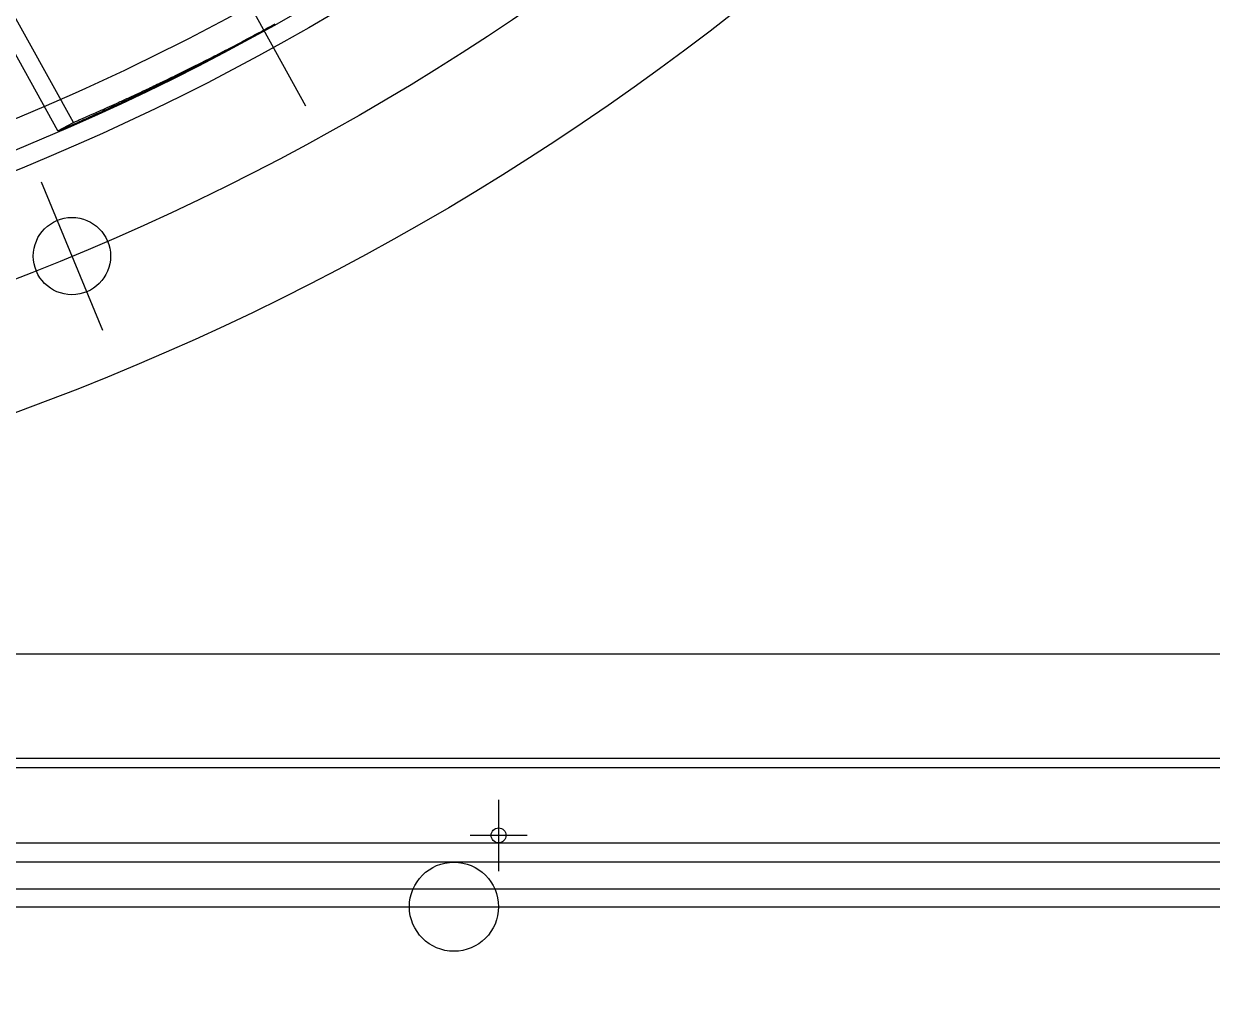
# Model space of a CAD drawing. Header units: millimetres. Extents: x 89450 to 753248, y -530175 to 1209785.
# Drawn here: x 272390.3 to 272590.2, y -170055 to -169890.4 of the extents above; entities that cross this region are included whole.
import ezdxf

# ---------------------------------------------------------------- set-up
doc = ezdxf.new("R2010")
doc.units = ezdxf.units.MM
doc.header["$LTSCALE"] = 150
doc.linetypes.add('CENTER', pattern=[50.8, 31.75, -6.35, 6.35, -6.35])
doc.linetypes.add('DIVIDEX2', pattern=[63.5, 25.4, -12.7, 0, -12.7, 0, -12.7])
doc.layers.add('------00 Load Bank', color=3, linetype='Continuous')

# ---------------------------------------------------------------- blocks, each defined once
blk = doc.blocks.new('A$Cd768ecee')
at = {"color": 0}
for p, q in [((103.2, 103.2), (1076.8, 103.2)), ((100, 100), (1080, 100))]:
    blk.add_line(p, q, dxfattribs=at)
blk = doc.blocks.new('A$Ca2785acc')
at = {"color": 0}
for p, q in [((985, 1002), (0, 1002)), ((260, 987), (260, 999)), ((985, 980), (0, 980)), ((983.4, 981.6), (1.6, 981.6))]:
    blk.add_line(p, q, dxfattribs=at)
at = {"color": 0, "linetype": 'CENTER'}
blk.add_line((255.2, 993), (264.8, 993), dxfattribs=at)
at = {"color": 0}
blk.add_circle((260, 993), 1.25, dxfattribs=at)
blk = doc.blocks.new('A$C02650c35')
at = {"color": 0, "linetype": 'CENTER'}
for p, q in [((1020, 45), (1020, 1040)), ((898.06, 698.06), (923, 708.39))]:
    blk.add_line(p, q, dxfattribs=at)
at = {"color": 0, "linetype": 'DIVIDEX2', "ltscale": 0.5}
blk.add_line((885.33, 742.6), (659.2, 617.89), dxfattribs=at)
at = {"color": 0, "linetype": 'Continuous', "lineweight": 25}
for p, q in [((872.72, 735.12), (871.44, 737.43)), ((888.03, 703.5), (685.38, 591.17)), ((889.48, 700.88), (888.03, 703.5)), ((889.48, 700.88), (686.84, 588.55))]:
    blk.add_line(p, q, dxfattribs=at)
at = {"color": 0}
for centre, radius in [((522.5, 542.5), 441), ((522.5, 542.5), 403), ((522.5, 542.5), 399.8), ((1020, 767.5), 7.5), ((910.53, 703.23), 6.5), ((910.53, 703.23), 6.5)]:
    blk.add_circle(centre, radius, dxfattribs=at)
at = {"color": 0, "linetype": 'CENTER'}
blk.add_circle((522.5, 542.5), 420, dxfattribs=at)
blk.add_circle((522.5, 542.5), 420, dxfattribs=at)
at = {"color": 0}
blk.add_arc((522.5, 542.5), 395, 19.1258, 41.5122, dxfattribs=at)
at = {"color": 0, "linetype": 'Continuous', "lineweight": 25}
for points, knots in [([(888.03, 703.5), (888.02, 703.51), (888.01, 703.53), (887.94, 703.7), (887.83, 703.97), (887.67, 704.34), (887.43, 704.87), (887.11, 705.61), (886.68, 706.61), (886.15, 707.79), (885.55, 709.15), (884.85, 710.7), (884.06, 712.42), (883.18, 714.33), (882.18, 716.44), (881.08, 718.76), (879.84, 721.29), (878.5, 724.01), (877.13, 726.71), (875.76, 729.37), (874.41, 731.95), (872.98, 734.62), (871.96, 736.49), (871.44, 737.43)], [0, 0, 0, 0, 0.03878, 0.077567, 0.116355, 0.1552, 0.194046, 0.245833, 0.297636, 0.34944, 0.401226, 0.453012, 0.504815, 0.556618, 0.608404, 0.662492, 0.7166, 0.770707, 0.824794, 0.868554, 0.912313, 0.956156, 1, 1, 1, 1]), ([(889.48, 700.88), (889.48, 700.89), (889.47, 700.91), (889.4, 701.08), (889.28, 701.35), (889.12, 701.72), (888.88, 702.26), (888.56, 703.01), (888.11, 704.01), (887.59, 705.21), (886.97, 706.59), (886.26, 708.16), (885.52, 709.76), (884.79, 711.35), (884.07, 712.87), (883.3, 714.5), (882.35, 716.48), (881.19, 718.86), (879.77, 721.72), (878.22, 724.78), (876.54, 728.04), (874.72, 731.47), (873.39, 733.91), (872.72, 735.12)], [0, 0, 0, 0, 0.038794, 0.077595, 0.116396, 0.155256, 0.194116, 0.245886, 0.297665, 0.349435, 0.401519, 0.453611, 0.505695, 0.544496, 0.583297, 0.622156, 0.661015, 0.717306, 0.773608, 0.829899, 0.886596, 0.943304, 1, 1, 1, 1])]:
    blk.add_open_spline(points, degree=3, knots=knots, dxfattribs=at)

msp = doc.modelspace()

# ---------------------------------------------------------------- linework, layer by layer
at = {"layer": '------00 Load Bank', "color": 161, "ltscale": 2, "elevation": 0}
msp.add_lwpolyline([(272742.66, -170528.73), (272742.66, -169996.43), (271732.66, -169996.43), (271732.66, -170528.73)], close=True, dxfattribs=at)

# ---------------------------------------------------------------- block references
at = {"layer": '------00 Load Bank', "color": 161, "xscale": -1}
msp.add_blockref('A$Cd768ecee', (272827.66, -170131.43), dxfattribs=at)
at = {"layer": '------00 Load Bank', "color": 161}
for name, p, rotation in [('A$C02650c35', (271695.16, -169018.93), 270), ('A$Ca2785acc', (272730.16, -169033.93), 180), ('A$Ca2785acc', (272730.16, -169033.93), 180)]:
    msp.add_blockref(name, p, dxfattribs=dict(at, rotation=rotation))

doc.saveas('drawing.dxf')
